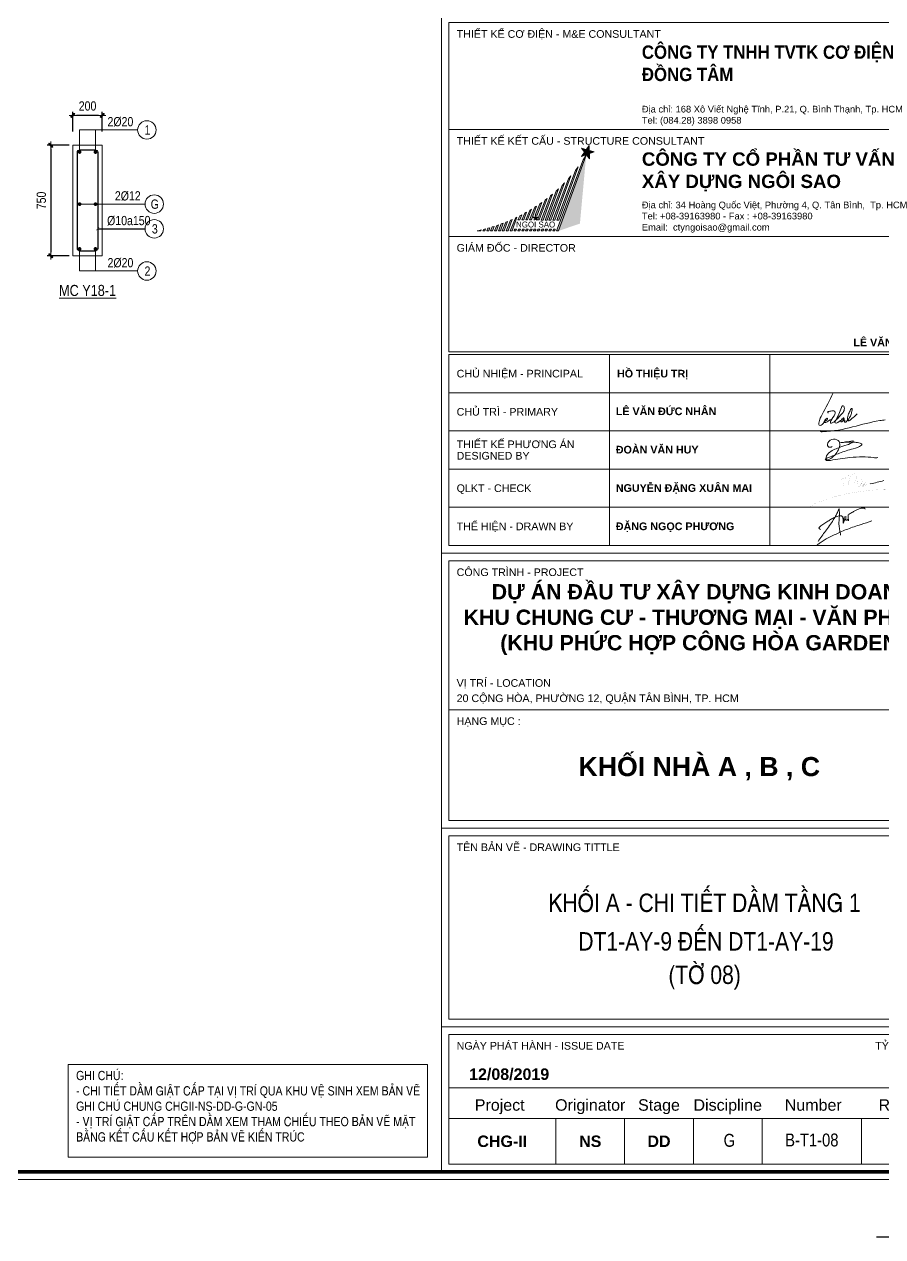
# Model space of a CAD drawing. Header units: millimetres. Extents: x 397144 to 8960116, y 345581 to 674207.
# Drawn here: x 5077646 to 5083473, y 648502 to 656732 of the extents above; entities that cross this region are included whole.
import ezdxf
from ezdxf.enums import TextEntityAlignment as Align
from ezdxf.xclip import XClip

# ---------------------------------------------------------------- set-up
doc = ezdxf.new("R2010")
doc.units = ezdxf.units.MM
doc.header["$XCLIPFRAME"] = 0
doc.header["$PDSIZE"] = -10
doc.linetypes.add('CENTER', pattern=[2, 1.25, -0.25, 0.25, -0.25])
doc.linetypes.add('HIDDEN', pattern=[0.375, 0.25, -0.125])
doc.layers.get('0').update_dxf_attribs({"linetype": 'CONTINUOUS'})
doc.layers.get('Defpoints').update_dxf_attribs({"color": 12, "linetype": 'CONTINUOUS'})
for name, color, linetype, lineweight in [('CDAI', 8, 'CONTINUOUS', 30), ('CHG_XX_Khung ten$0$A1 BORDER$0$DGIONG', 4, 'CONTINUOUS', 13), ('CHG_XX_Khung ten$0$A1 BORDER$0$STICK', 1, 'CONTINUOUS', 9), ('CHG_XX_Khung ten$0$TEXT', 7, 'CONTINUOUS', 15), ('CHUNHO', 7, 'CENTER', 13), ('CTHEP', 2, 'CONTINUOUS', 50), ('DBAO', 3, 'CONTINUOUS', 20), ('DGIONG', 4, 'CONTINUOUS', 13), ('KTH', 150, 'CONTINUOUS', 5), ('Net khuat', 8, 'HIDDEN', 13), ('STICK', 1, 'CONTINUOUS', 9), ('TEXT', 7, 'CONTINUOUS', 15)]:
    doc.layers.add(name, color=color, linetype=linetype, lineweight=lineweight)
doc.styles.add('CHG_XX_Khung ten$0$A1 BORDER$0$ARIAL', font='arial.ttf')
doc.styles.add('CHG_XX_Khung ten$0$A1 BORDER$0$Arial - Bold', font='arialbd.ttf', dxfattribs={"height": 2.5})
doc.styles.add('CHG_XX_Khung ten$0$A1 BORDER$0$Star-AvoBold', font='VAVOB_0.TTF')
doc.styles.add('CHG_XX_Khung ten$0$Arial - Bold', font='arialbd.ttf')
doc.styles.add('CHG_XX_Khung ten$0$title block pccc$0$ARIAL', font='arial.ttf')
doc.styles.add('CHG_XX_Khung ten$0$title block pccc$0$Arial - Bold', font='arialbd.ttf', dxfattribs={"height": 2.5})
doc.styles.add('Star-HelCon', font='VHELVCN_0.TTF')
doc.styles.add('TTP-HelCon', font='VHELVCN_0.TTF')
doc.styles.add('VNI-HELVE-CONDENSE', font='VHELVCN_0.TTF')
doc.dimstyles.new('kc-25', dxfattribs={"dimtxt": 62.5, "dimasz": 20, "dimexe": 20, "dimexo": 50, "dimgap": 25, "dimtad": 3, "dimdec": 0, "dimzin": 0, "dimdsep": 46, "dimtxsty": 'VNI-HELVE-CONDENSE', "dimblk": 'DIM', "dimcen": 2.5, "dimclrd": 256, "dimclre": 154, "dimclrt": 7, "dimaunit": 1, "dimadec": 0, "dimazin": 0, "dimtfac": 1, "dimtdec": 0, "dimtix": 1, "dimtmove": 0, "dimatfit": 3, "dimldrblk": 'DOT', "dimfxl": 1, "dimtolj": 1, "dimtzin": 0, "dimarcsym": 0})
doc.dimstyles.new('TTP-25', dxfattribs={"dimscale": 25, "dimtxt": 2.5, "dimasz": 1, "dimexe": 1, "dimexo": 1, "dimgap": 0.09, "dimtad": 0, "dimdec": 4, "dimrnd": 5, "dimzin": 9, "dimdsep": 46, "dimtxsty": 'TTP-HelCon', "dimblk": 'Stick1', "dimcen": 0.09, "dimdle": 1.5, "dimclrd": 256, "dimclre": 256, "dimclrt": 7, "dimadec": 0, "dimazin": 0, "dimtfac": 1, "dimtdec": 4, "dimtmove": 0, "dimatfit": 3, "dimldrblk": '_ArchTick1', "dimfxl": 1, "dimtvp": 1, "dimtolj": 1, "dimtzin": 0, "dimarcsym": 0})

# ---------------------------------------------------------------- blocks, each defined once
blk = doc.blocks.new('Stick1')
at = {"layer": 'STICK'}
h = blk.add_hatch(color=256, dxfattribs=at)
edge = h.paths.add_edge_path()
edge.add_line((0.3, 0.5), (-0.5, -0.3))
edge.add_arc((-0.4, -0.4), 0.141, 135, 315)
edge.add_line((-0.3, -0.5), (0.5, 0.3))
edge.add_arc((0.4, 0.4), 0.141, 315, 495)
blk.add_line((1, 0), (-1, 0), dxfattribs=at)
blk.add_lwpolyline([(0.3, 0.5), (-0.5, -0.3, 1), (-0.3, -0.5), (0.5, 0.3, 1), (0.3, 0.5, 1)], format="xyb", dxfattribs=at)
blk = doc.blocks.new('*D266')
at = {"layer": 'Defpoints', "color": 0, "ltscale": 500, "transparency": 16777216}
for p in [(5077976, 656113.5), (5077976, 655980.3), (5078176, 655980.3)]:
    blk.add_point(p, dxfattribs=at)
at = {"layer": 'KTH', "lineweight": -2, "ltscale": 500, "transparency": 16777216}
for p, q in [((5077976, 656005.3), (5077976, 656138.5)), ((5078151, 656113.5), (5078001, 656113.5)), ((5078176, 656005.3), (5078176, 656138.5))]:
    blk.add_line(p, q, dxfattribs=at)
at = {"layer": 'KTH', "lineweight": -2, "ltscale": 500, "transparency": 16777216, "xscale": 25, "yscale": 25, "zscale": 25, "rotation": 180}
blk.add_blockref('Stick1', (5077976, 656113.5), dxfattribs=at)
at = {"layer": 'KTH', "lineweight": -2, "ltscale": 500, "transparency": 16777216, "xscale": 25, "yscale": 25, "zscale": 25}
blk.add_blockref('Stick1', (5078176, 656113.5), dxfattribs=at)
at = {"layer": 'KTH', "color": 7, "ltscale": 500, "transparency": 16777216, "insert": (5078076, 656177.4), "char_height": 62.5, "attachment_point": 5, "style": 'TTP-HelCon'}
blk.add_mtext('\\A1;200', dxfattribs=at)
blk = doc.blocks.new('_ArchTick1')
at = {"color": 0, "const_width": 3.81}
blk.add_lwpolyline([(-12.7, -12.7), (12.7, 12.7)], dxfattribs=at)
blk = doc.blocks.new('*D267')
at = {"layer": 'Defpoints', "color": 0, "ltscale": 500, "transparency": 16777216}
for p in [(5077976, 655911.3), (5077826.2, 655161.3), (5077976, 655161.3)]:
    blk.add_point(p, dxfattribs=at)
at = {"layer": 'KTH', "lineweight": -2, "ltscale": 500, "transparency": 16777216}
for p, q in [((5077951, 655911.3), (5077801.2, 655911.3)), ((5077826.2, 655886.3), (5077826.2, 655186.3)), ((5077951, 655161.3), (5077801.2, 655161.3))]:
    blk.add_line(p, q, dxfattribs=at)
at = {"layer": 'KTH', "lineweight": -2, "ltscale": 500, "transparency": 16777216, "xscale": 25, "yscale": 25, "zscale": 25}
for p, rotation in [((5077826.2, 655911.3), 90), ((5077826.2, 655161.3), 270)]:
    blk.add_blockref('Stick1', p, dxfattribs=dict(at, rotation=rotation))
at = {"layer": 'KTH', "color": 7, "ltscale": 500, "transparency": 16777216, "insert": (5077762.3, 655536.3), "char_height": 62.5, "attachment_point": 5, "rotation": 90, "style": 'TTP-HelCon'}
blk.add_mtext('\\A1;750', dxfattribs=at)
blk = doc.blocks.new('DIM')
h = blk.add_hatch(color=1)
h.paths.add_polyline_path([(0.49, 0.29, 1), (0.29, 0.49), (-0.19, 0), (0.19, 0)])
h.paths.add_polyline_path([(0.19, 0), (-0.19, 0), (-0.49, -0.29, 1), (-0.29, -0.49)])
at = {"color": 9}
for p, q in [((-0.19, 0), (-1.5, 0)), ((0.19, 0), (1.5, 0))]:
    blk.add_line(p, q, dxfattribs=at)
at = {"color": 1}
for p, q in [((-0.49, -0.29), (0.29, 0.49)), ((-0.29, -0.49), (0.49, 0.29)), ((-0.19, 0), (0.19, 0))]:
    blk.add_line(p, q, dxfattribs=at)
blk.add_arc((-0.39, -0.39), 0.138, 135, 315, dxfattribs=at)
blk = doc.blocks.new('AY-25')
at = {"layer": 'CTHEP'}
blk.add_line((5149721.99072, 654854.9494), (5195174.90087, 654854.90127), dxfattribs=at)
for points in [[(5195358.26565, 654535.70176), (5195358.26565, 655163.88897), (5149568.26566, 655163.96452)], [(5149626.50462, 654918.35463), (5149626.50462, 654541.96456), (5156207.27174, 654541.94341), (5156787.13349, 654541.9415), (5164638.26566, 654541.91321), (5165212.31117, 654541.91133), (5195296.43281, 654541.88918), (5195296.43281, 655064.76469)]]:
    blk.add_lwpolyline(points, dxfattribs=at)
at = {"layer": 'Net khuat', "ltscale": 200}
blk.add_lwpolyline([(5149538.26566, 654502.96452), (5149538.26566, 654502.96452), (5149838.26566, 654502.96452), (5149838.26566, 654972.96452), (5195388.26566, 654972.96452)], dxfattribs=at)
blk = doc.blocks.new('CHG_XX_Khung ten')
at = {"layer": 'CHG_XX_Khung ten$0$A1 BORDER$0$DGIONG'}
h = blk.add_hatch(color=256, dxfattribs=at)
h.paths.add_polyline_path([(724.94, 283.19), (724.15, 281.97), (717.19, 263.38), (717.7, 263.38)])
h.paths.add_polyline_path([(722.81, 280.17), (722.1, 279.22), (717.21, 266.21), (717.72, 266.21)], flags=17)
h.paths.add_polyline_path([(720.93, 277.8), (720.27, 277.04), (716.19, 266.22), (716.7, 266.22)])
h.paths.add_polyline_path([(719.23, 275.93), (718.6, 275.29), (715.18, 266.22), (715.69, 266.22)])
h.paths.add_polyline_path([(717.65, 274.38), (717.03, 273.81), (714.16, 266.22), (714.67, 266.22)])
h.paths.add_polyline_path([(716.14, 273.03), (715.61, 272.59), (713.15, 266.22), (713.66, 266.22)])
h.paths.add_polyline_path([(714.69, 271.86), (714.17, 271.45), (712.13, 266.23), (712.64, 266.23)])
h.paths.add_polyline_path([(713.29, 270.81), (712.76, 270.43), (711.57, 267.46), (712.07, 267.47)])
h.paths.add_polyline_path([(710.1, 266.23), (710.61, 266.24), (711.93, 269.87), (711.48, 269.56)])
h.paths.add_polyline_path([(710.61, 269.02), (710.13, 268.73), (709.08, 266.24), (709.59, 266.24)])
h.paths.add_polyline_path([(709.31, 268.26), (708.82, 267.97), (708.07, 266.24), (708.58, 266.24)])
h.paths.add_polyline_path([(708.04, 267.56), (707.54, 267.3), (707.05, 266.25), (707.56, 266.25)])
h.paths.add_polyline_path([(716.84, 263.8), (716.33, 263.8), (716.18, 263.38), (716.69, 263.38)])
h.paths.add_polyline_path([(715.67, 263.39), (715.82, 263.8), (715.32, 263.8), (715.16, 263.39)])
h.paths.add_polyline_path([(714.15, 263.39), (714.65, 263.39), (714.8, 263.8), (714.3, 263.8)])
h.paths.add_polyline_path([(713.13, 263.39), (713.64, 263.4), (713.79, 263.81), (713.28, 263.81)])
h.paths.add_polyline_path([(712.77, 263.81), (712.27, 263.81), (712.11, 263.39), (712.62, 263.4)])
h.paths.add_polyline_path([(711.25, 263.81), (711.1, 263.4), (711.61, 263.4), (711.76, 263.81)])
h.paths.add_polyline_path([(710.59, 263.4), (710.74, 263.82), (710.24, 263.82), (710.08, 263.4)])
h.paths.add_polyline_path([(709.73, 263.82), (709.22, 263.82), (709.07, 263.41), (709.57, 263.41)])
h.paths.add_polyline_path([(708.71, 263.82), (708.21, 263.82), (708.05, 263.41), (708.56, 263.41)])
h.paths.add_polyline_path([(707.54, 263.41), (707.69, 263.83), (707.19, 263.83), (707.03, 263.41)])
h.paths.add_polyline_path([(706.68, 263.83), (706.17, 263.83), (706.02, 263.42), (706.53, 263.42)])
h.paths.add_polyline_path([(705, 263.42), (705.51, 263.42), (706.79, 266.93), (706.4, 266.74)])
h.paths.add_polyline_path([(703.97, 263.37), (704.48, 263.37), (705.57, 266.36), (705.14, 266.17)])
h.paths.add_polyline_path([(704.36, 265.84), (703.91, 265.65), (702.96, 263.38), (703.46, 263.38)])
h.paths.add_polyline_path([(703.17, 265.37), (702.69, 265.19), (701.94, 263.38), (702.45, 263.38)])
h.paths.add_polyline_path([(702, 264.94), (701.5, 264.77), (700.92, 263.38), (701.43, 263.38)])
h.paths.add_polyline_path([(700.84, 264.56), (700.33, 264.4), (699.91, 263.39), (700.42, 263.39)])
h.paths.add_polyline_path([(699.7, 264.21), (699.18, 264.06), (698.89, 263.39), (699.4, 263.39)])
h.paths.add_polyline_path([(698.57, 263.9), (698.04, 263.77), (697.87, 263.38), (698.38, 263.39)])
h.paths.add_polyline_path([(697.37, 263.39), (697.45, 263.63), (696.91, 263.51), (696.35, 263.38)])
blk.add_hatch(color=256, dxfattribs=at).paths.add_polyline_path([(724.92, 283.21), (717.68, 263.38), (723.28, 265.27)])
at = {"layer": 'CHG_XX_Khung ten$0$A1 BORDER$0$STICK'}
for points in [[(723.71, 282.88), (725.74, 285.75), (725.8, 282.26), (723.67, 285.06), (727.02, 284.03)], [(725.76, 284.41), (724.96, 284.66), (724.49, 283.98), (724.99, 283.32), (725.77, 283.6)], [(711.25, 266.22), (711.64, 267.39), (712.01, 266.22), (711.02, 266.95), (712.24, 266.93)], [(711.87, 266.67), (711.78, 266.94), (711.49, 266.94), (711.4, 266.67), (711.63, 266.5)]]:
    blk.add_hatch(color=256, dxfattribs=at).paths.add_polyline_path(points)
for p, q in [((687, 577), (687, 17)), ((687, 179), (824, 179)), ((687, 107), (824, 107)), ((687, 55), (824, 55))]:
    blk.add_line(p, q)
at = {"color": 9, "linetype": 'Continuous'}
for p, q in [((731, 231), (731, 181)), ((773, 231), (773, 181))]:
    blk.add_line(p, q, dxfattribs=at)
at = {"linetype": 'Continuous'}
for p, q in [((689, 39), (822, 39)), ((716.98, 31), (716.98, 19)), ((734.98, 31), (734.98, 19)), ((752.98, 31), (752.98, 19)), ((770.98, 31), (770.98, 19)), ((797, 31), (797, 19))]:
    blk.add_line(p, q, dxfattribs=at)
blk.add_lwpolyline([(15, 579), (826, 579), (826, 15), (15, 15)], close=True)
at = {"color": 4, "linetype": 'Continuous', "const_width": 1}
blk.add_lwpolyline([(17, 577), (824, 577), (824, 17), (17, 17)], close=True, dxfattribs=at)
at = {"linetype": 'Continuous'}
for points in [[(689, 317.93), (822, 317.93), (822, 289.93), (689, 289.93)], [(689, 289.93), (822, 289.93), (822, 261.93), (689, 261.93)], [(689, 177), (822, 177), (822, 138), (689, 138)], [(689, 109), (822, 109), (822, 138), (689, 138)], [(689, 105), (822, 105), (822, 57), (689, 57)], [(689, 53), (822, 53), (822, 31), (689, 31)], [(822, 19), (689, 19), (689, 31), (822, 31)]]:
    blk.add_lwpolyline(points, close=True, dxfattribs=at)
at = {"color": 9, "linetype": 'Continuous'}
for points in [[(689, 261.93), (822, 261.93), (822, 231.73), (689, 231.73)], [(822, 221), (689, 221), (689, 231), (822, 231)], [(822, 211), (689, 211), (689, 221), (822, 221)], [(822, 201), (689, 201), (689, 211), (822, 211)], [(822, 191), (689, 191), (689, 201), (822, 201)], [(822, 181), (689, 181), (689, 191), (822, 191)]]:
    blk.add_lwpolyline(points, close=True, dxfattribs=at)
blk.add_lwpolyline([(822, 211), (689, 211), (822, 211)], dxfattribs=at)
at = {"color": 1}
for points in [[(785.63, 182.08), (787.56, 184.76), (789.61, 187.7), (790.35, 188.98), (790.79, 189.92), (791.06, 190.59), (791.21, 189.09), (791.18, 188.31), (791.14, 187.75), (791.09, 186.47), (791.21, 185.58), (791.42, 184.31), (791.51, 183.99), (791.51, 183.74)], [(786.29, 185.19), (785.86, 185.61), (786.06, 185.86), (787.11, 186.7), (788.17, 187.35), (789.1, 187.9), (790.12, 188.41), (790.69, 188.61), (791.04, 188.74), (791.47, 188.79), (791.73, 188.72), (791.92, 188.61), (792.08, 188.33), (792.16, 188.06), (792.21, 187.84), (792.21, 187.27), (792.2, 187.05), (792.23, 186.85), (792.39, 187.1), (792.48, 187.84), (792.46, 188.12), (792.44, 188.61), (792.46, 188.03), (792.53, 187.67), (792.73, 187.74), (792.86, 187.87), (792.9, 188.09), (792.9, 188.28), (792.87, 188.7), (792.91, 188.19), (792.93, 187.79), (792.94, 187.69), (793.11, 187.61), (793.31, 187.73), (793.45, 187.93), (793.48, 188.22), (793.48, 188.64), (793.48, 189.05), (793.48, 188.49), (793.56, 187.84), (793.63, 187.45), (793.48, 188.6), (793.51, 188.92), (794.2, 189.45), (794.72, 189.76), (795.44, 190.17), (796.2, 190.5), (796.65, 190.69), (797.26, 190.79), (797.77, 190.74), (797.95, 190.55)], [(785.43, 181.21), (786.17, 181.73), (788.31, 183), (790.34, 184), (791.77, 184.64), (795.08, 185.91), (796.87, 186.5), (799.7, 187.42)]]:
    blk.add_spline(points, degree=3, dxfattribs=at)
at = {"layer": 'CHG_XX_Khung ten$0$A1 BORDER$0$DGIONG'}
for points in [[(724.94, 283.19), (717.7, 263.38), (717.19, 263.38), (724.15, 281.97), (724.94, 283.19)], [(722.81, 280.17), (717.72, 266.21), (717.21, 266.21), (722.1, 279.22), (722.81, 280.17)], [(720.93, 277.8), (716.7, 266.22), (716.19, 266.22), (720.27, 277.04), (720.93, 277.8)], [(717.65, 274.38), (714.67, 266.22), (714.16, 266.22), (717.03, 273.81), (717.65, 274.38)], [(719.23, 275.93), (715.69, 266.22), (715.18, 266.22), (718.6, 275.29), (719.23, 275.93)], [(711.93, 269.87), (710.61, 266.24), (710.1, 266.23), (711.48, 269.56), (711.93, 269.87)], [(713.29, 270.81), (712.07, 267.47), (711.57, 267.46), (712.76, 270.43), (713.29, 270.81)], [(714.69, 271.86), (712.64, 266.23), (712.13, 266.23), (714.17, 271.45), (714.69, 271.86)], [(716.14, 273.03), (713.66, 266.22), (713.15, 266.22), (715.61, 272.59), (716.14, 273.03)], [(706.79, 266.93), (705.51, 263.42), (705, 263.42), (706.4, 266.74), (706.79, 266.93)], [(708.04, 267.56), (707.56, 266.25), (707.05, 266.25), (707.54, 267.3), (708.04, 267.56)], [(709.31, 268.26), (708.58, 266.24), (708.07, 266.24), (708.82, 267.97), (709.31, 268.26)], [(710.61, 269.02), (709.59, 266.24), (709.08, 266.24), (710.13, 268.73), (710.61, 269.02)], [(697.45, 263.63), (697.37, 263.39), (696.35, 263.38), (696.91, 263.51), (697.45, 263.63)], [(698.57, 263.9), (698.38, 263.39), (697.87, 263.38), (698.04, 263.77), (698.57, 263.9)], [(699.7, 264.21), (699.4, 263.39), (698.89, 263.39), (699.18, 264.06), (699.7, 264.21)], [(700.84, 264.56), (700.42, 263.39), (699.91, 263.39), (700.33, 264.4), (700.84, 264.56)], [(702, 264.94), (701.43, 263.38), (700.92, 263.38), (701.5, 264.77), (702, 264.94)], [(703.17, 265.37), (702.45, 263.38), (701.94, 263.38), (702.69, 265.19), (703.17, 265.37)], [(704.36, 265.84), (703.46, 263.38), (702.96, 263.38), (703.91, 265.65), (704.36, 265.84)], [(705.57, 266.36), (704.48, 263.37), (703.97, 263.37), (705.14, 266.17), (705.57, 266.36)]]:
    blk.add_lwpolyline(points, dxfattribs=at)
for points in [[(706.53, 263.42), (706.68, 263.83), (706.17, 263.83), (706.02, 263.42)], [(707.54, 263.41), (707.69, 263.83), (707.19, 263.83), (707.03, 263.41)], [(708.56, 263.41), (708.71, 263.82), (708.21, 263.82), (708.05, 263.41)], [(709.57, 263.41), (709.73, 263.82), (709.22, 263.82), (709.07, 263.41)], [(710.59, 263.4), (710.74, 263.82), (710.24, 263.82), (710.08, 263.4)], [(711.61, 263.4), (711.76, 263.81), (711.25, 263.81), (711.1, 263.4)], [(712.62, 263.4), (712.77, 263.81), (712.27, 263.81), (712.11, 263.39)], [(713.64, 263.4), (713.79, 263.81), (713.28, 263.81), (713.13, 263.39)], [(714.65, 263.39), (714.8, 263.8), (714.3, 263.8), (714.15, 263.39)], [(715.67, 263.39), (715.82, 263.8), (715.32, 263.8), (715.16, 263.39)], [(716.69, 263.38), (716.84, 263.8), (716.33, 263.8), (716.18, 263.38)]]:
    blk.add_lwpolyline(points, close=True, dxfattribs=at)
at = {"layer": 'CHG_XX_Khung ten$0$A1 BORDER$0$STICK'}
for p, q in [((723.71, 282.88), (725.74, 285.75)), ((725.74, 285.75), (725.8, 282.26)), ((723.67, 285.06), (727.02, 284.03)), ((725.8, 282.26), (723.67, 285.06)), ((727.02, 284.03), (723.71, 282.88)), ((711.02, 266.95), (712.24, 266.93)), ((712.01, 266.22), (711.02, 266.95)), ((712.24, 266.93), (711.25, 266.22)), ((711.64, 267.39), (712.01, 266.22))]:
    blk.add_line(p, q, dxfattribs=at)
at = {"layer": 'CHG_XX_Khung ten$0$TEXT', "color": 1}
blk.add_lwpolyline([(801.29, 204.04, -0.124137), (800.16, 204.02, 0.028888), (797.25, 204.19, 0.026156), (793.98, 204.04, 0.007061), (788.86, 203.28, -0.091769), (787.85, 203.27, -0.25841), (787.51, 203.62, -0.039719), (788.28, 204, -0.004242), (791.23, 205.18, -0.019244), (794.8, 206.31, 0.094204), (797.02, 207.28, 0.504882), (796.98, 207.63, 0.07616), (796.3, 207.87, 0.041135), (794.97, 208.03, 0.034641), (791.34, 207.9, 0.01407), (792.8, 208.12, 0.003668), (794.71, 208.36, -0.800617), (794.79, 208.18, -0.093248), (793.21, 207.32, 0.020479), (791.05, 206.59, 0.096842), (788.38, 205.18, 0.259163), (787.77, 203.63, 0.564182), (788.17, 203.39, 0.087383), (789.69, 204.36, 0.156422), (791.35, 207.23, 0.228987), (790.91, 208.45, 0.272068), (789.19, 208.76, 0.293527), (788.08, 207.43, 0.171419), (788.25, 206.94, 0.281707), (788.69, 206.7, 0.217513), (789.34, 206.92)], format="xyb", dxfattribs=at)
at = {"layer": 'CHG_XX_Khung ten$0$TEXT', "color": 1, "const_width": 0.0121}
for points in [[(791.6, 198.34, 0.143835), (794.1, 199.89, -0.075685), (793.5, 197.02, -0.172299), (794.95, 199.92, -0.299798), (795.6, 198.96, -0.170508), (795.36, 197.75, 0.168316), (795.11, 197.03)], [(791.95, 196.04, -0.054469), (792.33, 197.1, 0.103257), (792.78, 199.38)], [(797.47, 197.92, 0.401177), (797.3, 198.32, 0.483935), (795.9, 197.43, 0.196997), (796.02, 196.61, 0.296639), (796.38, 196.53, 0.183057), (797.12, 197.39)], [(797.48, 198.09, 0.142769), (797.07, 197.1, 0.220826), (797.29, 196.56, 0.106687), (798.07, 198.16, 0.181562), (797.64, 197.4, -0.039872), (797.25, 196.09, -0.060225), (798.09, 197.69, 0.017174), (797.52, 196.45, -0.149286), (799.3, 197.16)], [(806.31, 195.73, -0.026807), (805.12, 195.66, 0.027369), (800.25, 195.52, 0.022423), (795.26, 194.89, 0.038275), (791.04, 194.04, 0.053272), (785.95, 192.37, 0.118692), (783.44, 190.96)]]:
    blk.add_lwpolyline(points, format="xyb", dxfattribs=at)
at = {"layer": 'CHG_XX_Khung ten$0$TEXT', "color": 1}
blk.add_arc((793.37, 230.45), 33.81, 280.1185, 286.3373, dxfattribs=at)
for points in [[(789.62, 220.97), (786.72, 215.31), (785.87, 213.03), (785.94, 212.46), (786.42, 212.53), (787.18, 213.24), (787.77, 213.73), (788.12, 214.16), (788.07, 214.29), (787.94, 214.27), (787.28, 213.56), (787.2, 213.33), (787.26, 213.21), (787.44, 213.16), (787.7, 213.23), (788.87, 214.02)], [(788.4, 215.73), (788.18, 215.82), (788.21, 216), (788.32, 216.07), (788.7, 216.16), (789.23, 216.24), (789.76, 216.24), (790.01, 216.08), (790.1, 215.79), (790.05, 215.41), (788.96, 213.65), (788.88, 213.4), (788.88, 213.13), (789, 213.02), (789.17, 213.01), (789.51, 213.17), (790.77, 214.27), (791.67, 215.27), (792.3, 216.07), (792.5, 216.66), (792.49, 217.11), (792.33, 217.45), (792.13, 217.58), (791.94, 217.52), (791.73, 217.16), (790.12, 213.5), (790.04, 213.21), (790.14, 213.12), (791.53, 213.7), (792.32, 214.06), (792.42, 214.24), (792.36, 214.39), (792.17, 214.35), (791.86, 214.12), (791.68, 213.82), (791.57, 213.47), (791.67, 213.35), (791.96, 213.42), (792.51, 213.89), (792.61, 213.78), (792.55, 213.52), (792.61, 213.3), (792.77, 213.25), (793.05, 213.46), (794.1, 214.86), (794.42, 215.85), (794.57, 216.45), (794.53, 216.83), (794.42, 216.89), (794.27, 216.8), (794.14, 216.57), (793.62, 215.47), (793.41, 214.74), (793.36, 214.18), (793.41, 213.82), (793.56, 213.67), (793.77, 213.71), (794.19, 213.99), (795.35, 214.98), (795.89, 215.51)], [(786.22, 211.12), (786.28, 210.87), (786.71, 210.78), (801.78, 213.69), (803.18, 213.88)]]:
    blk.add_spline(points, degree=3, dxfattribs=at)
at = {"layer": 'Defpoints', "color": 1, "ltscale": 2}
blk.add_lwpolyline([(800.94, 0), (841, 0), (841, 40)], dxfattribs=at)
for s, height, style, p in [('THIẾT KẾ CƠ ĐIỆN - M&E CONSULTANT', 2, 'CHG_XX_Khung ten$0$A1 BORDER$0$ARIAL', (691, 314.93)), ('THIẾT KẾ KẾT CẤU - STRUCTURE CONSULTANT', 2, 'CHG_XX_Khung ten$0$A1 BORDER$0$ARIAL', (691, 286.93)), ('GIÁM ĐỐC - DIRECTOR', 2, 'CHG_XX_Khung ten$0$title block pccc$0$ARIAL', (691, 258.93)), ('CHỦ NHIỆM - PRINCIPAL', 2, 'CHG_XX_Khung ten$0$title block pccc$0$ARIAL', (691, 226)), ('HỒ THIỆU TRỊ', 2, 'CHG_XX_Khung ten$0$title block pccc$0$Arial - Bold', (733, 226)), ('CHỦ TRÌ - PRIMARY', 2, 'CHG_XX_Khung ten$0$title block pccc$0$ARIAL', (691, 216)), ('LÊ VĂN ĐỨC NHÂN', 2.0073, 'CHG_XX_Khung ten$0$Arial - Bold', (732.68, 216.13)), ('THIẾT KẾ PHƯƠNG ÁN', 2, 'CHG_XX_Khung ten$0$title block pccc$0$ARIAL', (691, 207.5)), ('ĐOÀN VĂN HUY', 2.0073, 'CHG_XX_Khung ten$0$Arial - Bold', (732.68, 206.09)), ('DESIGNED BY', 2, 'CHG_XX_Khung ten$0$title block pccc$0$ARIAL', (691, 204.5)), ('QLKT - CHECK', 2, 'CHG_XX_Khung ten$0$title block pccc$0$ARIAL', (691, 196)), ('NGUYỄN ĐẶNG XUÂN MAI', 2.0073, 'CHG_XX_Khung ten$0$Arial - Bold', (732.68, 196.05)), ('THỂ HIỆN - DRAWN BY', 2, 'CHG_XX_Khung ten$0$title block pccc$0$ARIAL', (691, 186)), ('ĐẶNG NGỌC PHƯƠNG', 2.0073, 'CHG_XX_Khung ten$0$Arial - Bold', (732.68, 186.02)), ('CÔNG TRÌNH - PROJECT', 2, 'CHG_XX_Khung ten$0$A1 BORDER$0$ARIAL', (691, 174)), ('VỊ TRÍ - LOCATION', 2, 'CHG_XX_Khung ten$0$A1 BORDER$0$ARIAL', (691, 145)), ('20 CỘNG HÒA, PHƯỜNG 12, QUẬN TÂN BÌNH, TP. HCM', 2, 'CHG_XX_Khung ten$0$A1 BORDER$0$ARIAL', (691, 141)), ('HẠNG MỤC :', 2, 'CHG_XX_Khung ten$0$A1 BORDER$0$ARIAL', (691, 135)), ('TÊN BẢN VẼ - DRAWING TITTLE', 2, 'CHG_XX_Khung ten$0$A1 BORDER$0$ARIAL', (691, 102)), ('NGÀY PHÁT HÀNH - ISSUE DATE', 2, 'CHG_XX_Khung ten$0$A1 BORDER$0$ARIAL', (691, 50))]:
    blk.add_text(s, height=height, dxfattribs=dict(style=style)).set_placement(p, align=Align.MIDDLE_LEFT)
for s, height, style, p in [('LÊ VĂN ĐỨC NHÂN', 2.0073, 'CHG_XX_Khung ten$0$Arial - Bold', (821.19, 234.17)), ('TỶ LỆ - SCALE', 2, 'CHG_XX_Khung ten$0$A1 BORDER$0$ARIAL', (820, 50))]:
    blk.add_text(s, height=height, dxfattribs=dict(style=style)).set_placement(p, align=Align.MIDDLE_RIGHT)
for s, style, p in [('12/08/2019', 'CHG_XX_Khung ten$0$A1 BORDER$0$Arial - Bold', (704.75, 42.57)), ('Project', 'CHG_XX_Khung ten$0$A1 BORDER$0$ARIAL', (702.28, 34.5)), ('Originator', 'CHG_XX_Khung ten$0$A1 BORDER$0$ARIAL', (725.98, 34.5)), ('Stage', 'CHG_XX_Khung ten$0$A1 BORDER$0$ARIAL', (743.98, 34.5)), ('Discipline', 'CHG_XX_Khung ten$0$A1 BORDER$0$ARIAL', (761.98, 34.5)), ('Number', 'CHG_XX_Khung ten$0$A1 BORDER$0$ARIAL', (784.37, 34.5)), ('Revision', 'CHG_XX_Khung ten$0$A1 BORDER$0$ARIAL', (809.5, 34.5)), ('CHG-II', 'CHG_XX_Khung ten$0$A1 BORDER$0$Arial - Bold', (702.94, 25)), ('NS', 'CHG_XX_Khung ten$0$A1 BORDER$0$Arial - Bold', (725.98, 25)), ('DD', 'CHG_XX_Khung ten$0$A1 BORDER$0$Arial - Bold', (743.98, 25))]:
    blk.add_text(s, height=3, dxfattribs=dict(style=style)).set_placement(p, align=Align.MIDDLE_CENTER)
at = {"ltscale": 10}
for s, insert, char_height, width, attachment_point, style in [('{\\W0.9;CÔNG TY TNHH TVTK CƠ ĐIỆN \\PĐỒNG TÂM}', (739.49, 311.93), 3.5, 76.248, 1, 'CHG_XX_Khung ten$0$A1 BORDER$0$Arial - Bold'), ('\\pt8.75;Địa chỉ: 168 Xô Viết Nghệ Tĩnh, P.21, Q. Bình Thạnh, Tp. HCM \\P\\ptz;Tel: (084.28) 3898 0958', (739.49, 290.93), 1.75, 83.001, 7, 'CHG_XX_Khung ten$0$A1 BORDER$0$ARIAL'), ('CÔNG TY CỔ PHẦN TƯ VẤN \\PXÂY DỰNG NGÔI SAO', (739.49, 283.93), 3.5, 76.248, 1, 'CHG_XX_Khung ten$0$A1 BORDER$0$Arial - Bold'), ('Địa chỉ: 34 Hoàng Quốc Việt, Phường 4, Q. Tân Bình,  Tp. HCM\\PTel: +08-39163980 - Fax : +08-39163980 \\PEmail:  ctyngoisao@gmail.com', (739.49, 262.93), 1.75, 83.001, 7, 'CHG_XX_Khung ten$0$A1 BORDER$0$ARIAL')]:
    blk.add_mtext(s, dxfattribs=dict(at, insert=insert, char_height=char_height, width=width, attachment_point=attachment_point, style=style))
at = {"attachment_point": 2, "style": 'CHG_XX_Khung ten$0$A1 BORDER$0$Arial - Bold'}
for s, insert, char_height, width in [('DỰ ÁN ĐẦU TƯ XÂY DỰNG KINH DOANH\\PKHU CHUNG CƯ - THƯƠNG MẠI - VĂN PHÒNG\\P(KHU PHỨC HỢP CÔNG HÒA GARDEN)', (755.4, 170.88), 4, 159.8745), ('KHỐI NHÀ A , B , C', (754.52, 125.61), 5, 104.1229)]:
    blk.add_mtext(s, dxfattribs=dict(at, insert=insert, char_height=char_height, width=width))
at = {"layer": 'CHG_XX_Khung ten$0$A1 BORDER$0$STICK', "style": 'CHG_XX_Khung ten$0$A1 BORDER$0$Star-AvoBold', "width": 1}
blk.add_text('NGOI SAO', height=1.547, dxfattribs=at).set_placement((706.57, 264.27))
blk = doc.blocks.new('GHICHU11')
at = {"layer": 'KTH'}
blk.add_lwpolyline([(0, 628.9), (2438.7, 628.9), (2438.7, 0), (0, 0)], close=True, dxfattribs=at)
at = {"layer": 'TEXT', "ltscale": 0.8, "insert": (53, 584.6), "char_height": 62.5, "width": 2404.343, "attachment_point": 1, "style": 'TTP-HelCon'}
blk.add_mtext('GHI CHUÙ:\\P- CHI TIEÁT DAÀM GIAÄT CAÁP TAÏI VÒ TRÍ QUA KHU VEÄ SINH XEM BAÛN VEÕ GHI CHUÙ CHUNG CHGII-NS-DD-G-GN-05\\P- VÒ TRÍ GIAÄT CAÁP TREÂN DAÀM XEM THAM CHIEÁU THEO BAÛN VEÕ MAËT BAÈNG KEÁT CAÁU KEÁT HÔÏP BAÛN VEÕ KIEÁN TRUÙC  ', dxfattribs=at)

msp = doc.modelspace()

# ---------------------------------------------------------------- linework, layer by layer
at = {"layer": 'CDAI'}
msp.add_lwpolyline([(5078025.99733, 655880.03894), (5078125.99733, 655880.03894, -0.4142135624), (5078144.74733, 655861.28894), (5078144.74733, 655211.28894, -0.4142135624), (5078125.99733, 655192.53894), (5078025.99733, 655192.53894, -0.4142135624), (5078007.24733, 655211.28894), (5078007.24733, 655861.28894, -0.4142135624)], format="xyb", close=True, dxfattribs=at)
at = {"layer": 'CTHEP', "const_width": 12.5}
for points in [[(5078015.99733, 655865.03894, 1), (5078028.49733, 655865.03894, 1)], [(5078123.49733, 655865.03894, 1), (5078135.99733, 655865.03894, 1)], [(5078015.99733, 655511.28894, 1), (5078028.49733, 655511.28894, 1)], [(5078123.49733, 655511.28894, 1), (5078135.99733, 655511.28894, 1)], [(5078015.99733, 655207.53894, 1), (5078028.49733, 655207.53894, 1)], [(5078123.49733, 655207.53894, 1), (5078135.99733, 655207.53894, 1)]]:
    msp.add_lwpolyline(points, format="xyb", close=True, dxfattribs=at)
at = {"layer": 'DBAO', "flags": 128}
for points in [[(5077975.99733, 655911.28894), (5078175.99733, 655911.28894)], [(5078175.99733, 655911.28894), (5078175.99733, 655161.28894), (5077975.99733, 655161.28894), (5077975.99733, 655911.28894)]]:
    msp.add_lwpolyline(points, dxfattribs=at)
at = {"layer": 'DGIONG'}
for p, q in [((5078022.24733, 655865.03894), (5078022.24733, 656015.03894)), ((5078022.24733, 656015.03894), (5078415.99733, 656015.03894)), ((5078129.74733, 655865.03894), (5078129.74733, 656015.03894)), ((5078022.24733, 655511.28894), (5078465.99733, 655511.28894)), ((5078022.24733, 655057.53894), (5078022.24733, 655207.53894)), ((5078129.74733, 655057.53894), (5078129.74733, 655207.53894)), ((5078022.24733, 655057.53894), (5078415.99733, 655057.53894))]:
    msp.add_line(p, q, dxfattribs=at)
for centre in [(5078478.49733, 656015.03894), (5078528.49733, 655511.28894), (5078528.45935, 655343.64098), (5078478.49733, 655057.53894)]:
    msp.add_circle(centre, 62.5, dxfattribs=at)

# ---------------------------------------------------------------- block references
at = {"layer": 'CDAI'}
ref = msp.add_blockref('AY-25', (-73386.07628, 1268.77147), dxfattribs=at)
XClip(ref).set_block_clipping_path([(5180354.6979793292, 653565.6462768905), (5195570.323023174, 655852.5099874004)])

# ---------------------------------------------------------------- texts
at = {"layer": 'CHUNHO', "style": 'Star-HelCon'}
msp.add_text('G', height=87.5, dxfattribs=at).set_placement((5082432.07157, 649112.76031), align=Align.CENTER)
at = {"layer": 'TEXT', "style": 'TTP-HelCon'}
for s, p in [('2Þ20', (5078211.45567, 656040.03894)), ('2Þ12', (5078261.45567, 655536.28894)), ('Þ10a150', (5078208.68155, 655368.64098)), ('2Þ20', (5078211.72101, 655082.53894))]:
    msp.add_text(s, height=62.5, dxfattribs=at).set_placement(p)
at = {"layer": 'TEXT', "style": 'Star-HelCon'}
for s, p in [('1', (5078482.664, 656015.03894)), ('G', (5078532.664, 655511.28894)), ('3', (5078532.62602, 655343.64098)), ('2', (5078482.664, 655057.53894))]:
    msp.add_text(s, height=62.5, dxfattribs=at).set_placement(p, align=Align.MIDDLE)
at = {"layer": 'TEXT', "style": 'TTP-HelCon'}
msp.add_text('%%UMC Y18-1', height=75, dxfattribs=at).set_placement((5078075.99733, 654887.9954), align=Align.CENTER)

# ---------------------------------------------------------------- dimensions: what is measured, and where the dimension line sits
at = {"layer": 'KTH', "ltscale": 500}
dim = msp.add_linear_dim(base=(5077975.99733, 656113.53894), p1=(5078175.99733, 655980.30088), p2=(5077975.99733, 655980.30088), dimstyle='TTP-25', override={"dimtxsty": 'TTP-HelCon'}, dxfattribs=at)
dim.commit()
dim.dimension.update_dxf_attribs({"geometry": '*D266', "text_midpoint": (5078075.99733, 656177.37227)})
dim = msp.add_linear_dim(base=(5077826.16452, 655161.28894), p1=(5077975.99733, 655911.28894), p2=(5077975.99733, 655161.28894), angle=90, dimstyle='TTP-25', override={"dimtxsty": 'TTP-HelCon'}, dxfattribs=at)
dim.commit()
dim.dimension.update_dxf_attribs({"geometry": '*D267', "text_midpoint": (5077762.33119, 655536.28894)})

# ---------------------------------------------------------------- leaders
at = {"layer": 'DGIONG'}
msp.add_leader([(5078144.74733, 655343.64098), (5078465.95935, 655343.64098)], dimstyle='kc-25', override={"dimtad": 0, "dimldrblk": 'ArchTick', "dimfxl": 100, "dimarcsym": 1}, dxfattribs=at)

# ---------------------------------------------------------------- next in the draw order: block references
at = {"layer": 'KTH', "ltscale": 0.8, "xscale": 25.92478421702978, "yscale": 25.92478421702978, "zscale": 25.92478421702978}
msp.add_blockref('CHG_XX_Khung ten', (5062667.06085, 648501.85593), dxfattribs=at)

# ---------------------------------------------------------------- next in the draw order: block references
at = {"layer": 'DBAO'}
msp.add_blockref('GHICHU11', (5077945.20171, 649043.0407), dxfattribs=at)

# ---------------------------------------------------------------- next in the draw order: texts
at = {"layer": 'CHUNHO', "style": 'Star-HelCon'}
for s, height, p in [('KHOÁI A - CHI TIEÁT DAÀM TAÀNG 1', 125, (5082263.74863, 650706.40923)), ('DT1-AY-9 ÑEÁN DT1-AY-19', 125, (5082273.57459, 650444.48925)), ('(TÔØ 08)', 125, (5082263.74863, 650217.78712)), ('B-T1-08', 87.5, (5082991.85807, 649115.03423))]:
    msp.add_text(s, height=height, dxfattribs=at).set_placement(p, align=Align.CENTER)

doc.saveas('drawing.dxf')
